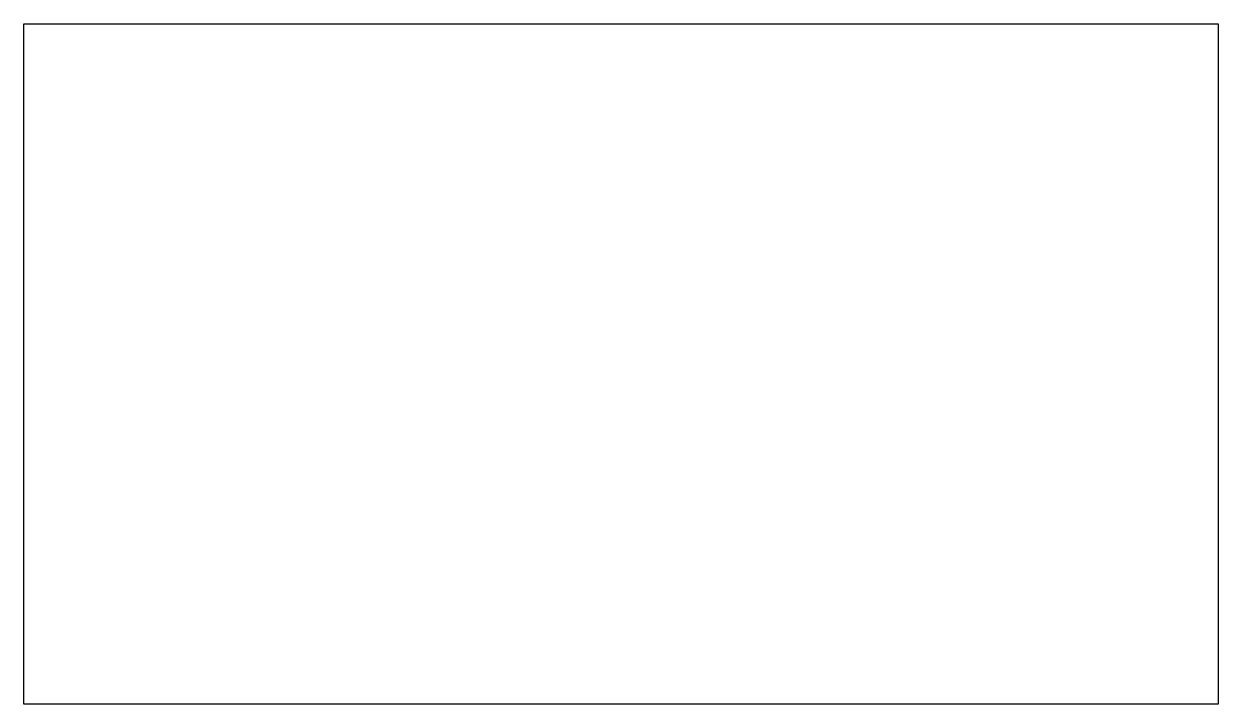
# Model space of a CAD drawing. Extents: x 0 to 223, y 0 to 127.
import ezdxf

# ---------------------------------------------------------------- set-up
doc = ezdxf.new("R2010")
doc.units = 0
doc.layers.add('Borde', color=7, linetype='CONTINUOUS')

msp = doc.modelspace()

# ---------------------------------------------------------------- linework, layer by layer
at = {"layer": 'Borde', "color": 3}
for p, q in [((0, 127), (223, 127)), ((0, 0.00001), (0, 127)), ((223, 127), (223, 0.00001)), ((223, 0.00001), (0, 0.00001))]:
    msp.add_line(p, q, dxfattribs=at)

doc.saveas('drawing.dxf')
